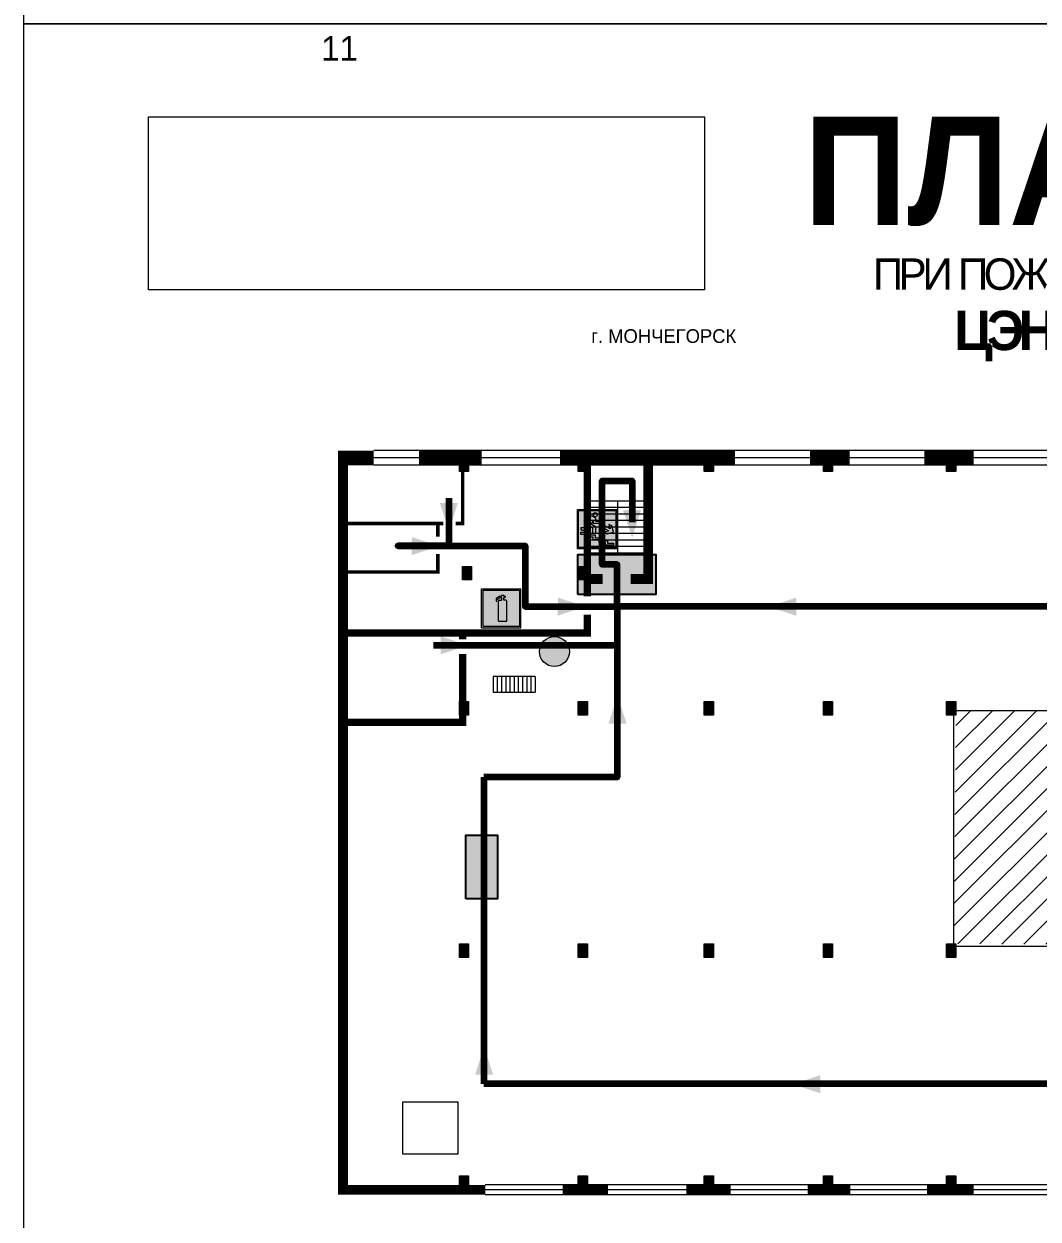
# Model space of a CAD drawing. Header units: millimetres. Extents: x 13810 to 67229, y 12374 to 21950.
# Drawn here: x 39738.7 to 39945.1, y 15096.2 to 15339.5 of the extents above; entities that cross this region are included whole.
import ezdxf

# ---------------------------------------------------------------- set-up
doc = ezdxf.new("R2010")
doc.units = ezdxf.units.MM
doc.layers.add('План_Штампы', color=7, linetype='Continuous')
doc.styles.add('обычный', font='arial.ttf')
picture_1 = doc.add_image_def('image1.jpg', size_in_pixel=(337, 105))

# ---------------------------------------------------------------- blocks, each defined once
blk = doc.blocks.new('A$C7B8C2D5B')
at = {"lineweight": 0}
h = blk.add_hatch(color=5, dxfattribs=at)
h.dxf.hatch_style = 1
h.paths.add_polyline_path([(1.4, -3.02, 1), (-2.11, -3.02, 1)])
at = {"color": 5, "lineweight": 0}
blk.add_circle((-0.36, -3.02), 1.75, dxfattribs=at)
blk = doc.blocks.new('A$C32E8229D')
at = {"true_color": 0xffffff}
blk.add_hatch(color=7, dxfattribs=at).paths.add_polyline_path([(0, 0), (0, -8), (16, -8), (16, 0)])
h = blk.add_hatch(color=126)
h.paths.add_polyline_path([(0.2, -0.2), (15.8, -0.2), (15.8, -7.8), (0.2, -7.8)])
h.paths.add_polyline_path([(13.49, -2.05), (12.08, -2.05), (11.37, -2.63, 0.162397), (11.29, -2.84), (11.29, -3.63), (10.35, -3.63), (10.35, -4.05), (11.68, -4.05), (11.68, -3.48), (12.26, -4.28), (11.29, -5.1), (11.29, -6.78), (11.85, -6.78), (11.85, -5.44), (12.8, -4.64), (12.8, -5.94), (14.46, -5.94), (14.46, -5.39), (13.45, -5.39), (13.45, -3.97), (12.46, -2.59), (13.15, -2.59), (13.69, -3.34), (14.18, -3)], flags=16)
h.paths.add_polyline_path([(10.74, -1.82, 1), (11.8, -1.82, 1)], flags=16)
h.paths.add_polyline_path([(9.39, -3.59), (5.99, -3.59), (6.56, -3.03), (5.91, -3.03), (5.1, -3.83), (5.91, -4.64), (6.56, -4.64), (5.99, -4.09), (9.39, -4.09)], flags=16)
h.paths.add_polyline_path([(4.29, -1.08), (1.72, -1.08), (1.72, -6.6), (4.29, -6.6)], flags=16)
at = {"color": 126}
blk.add_lwpolyline([(16, -8), (0, -8), (0, 0), (16, 0)], close=True, dxfattribs=at)
blk = doc.blocks.new('A$C7B4425F7')
at = {"true_color": 0xffffff}
blk.add_hatch(color=7, dxfattribs=at).paths.add_polyline_path([(0, 0), (-16, 0), (-16, -8), (0, -8)])
h = blk.add_hatch(color=126)
h.paths.add_polyline_path([(-0.2, -0.2), (-15.8, -0.2), (-15.8, -7.8), (-0.2, -7.8)])
h.paths.add_polyline_path([(-11.76, -2.03), (-11.76, -3.66), (-11.17, -3.66, -0.568275), (-11.17, -6.18), (-12.58, -6.18), (-12.58, -2.03)], flags=16)
h.paths.add_polyline_path([(-13.33, -4.12, -0.495768), (-13.59, -6.18), (-15.03, -6.18), (-15.03, -2.03), (-13.59, -2.03, -0.487973)], flags=16)
h.paths.add_polyline_path([(-10.25, -2.03), (-9.48, -2.03), (-9.48, -6.18), (-10.25, -6.18)], flags=16)
h.paths.add_polyline_path([(-13.84, -3.69), (-14.24, -3.69), (-14.24, -3.03), (-13.9, -3.03, -0.692621)], flags=0)
h.paths.add_polyline_path([(-9.15, -2.03), (-8.4, -2.03), (-8.04, -3.07), (-7.68, -2.03), (-6.93, -2.03), (-7.64, -4.1), (-6.93, -6.18), (-7.68, -6.18), (-8.04, -5.14), (-8.4, -6.18), (-9.15, -6.18), (-8.44, -4.1)], flags=16)
h.paths.add_polyline_path([(-11.76, -4.46), (-11.42, -4.46, -0.692621), (-11.36, -5.12), (-11.76, -5.12)], flags=0)
h.paths.add_polyline_path([(-13.9, -5.2), (-14.24, -5.2), (-14.24, -4.55), (-13.84, -4.55, -0.708038)], flags=0)
edge = h.paths.add_edge_path(flags=16)
edge.add_ellipse((-5.51, -4.08), major_axis=(0, 2.05), ratio=0.586184, start_angle=0, end_angle=360)
edge = h.paths.add_edge_path(flags=0)
edge.add_ellipse((-5.51, -4.08), major_axis=(0, 1.14), ratio=0.454828, start_angle=0, end_angle=360)
h.paths.add_polyline_path([(-4.13, -4.96, 0.377264), (-3.48, -4.52, 0.0555), (-3.16, -2.03), (-1.66, -2.03), (-1.66, -4.96), (-0.96, -4.96), (-0.96, -7.01), (-1.75, -7.01), (-1.75, -6.18), (-3.3, -6.18), (-3.3, -7.02), (-4.13, -7.02)], flags=16)
h.paths.add_polyline_path([(-2.73, -2.91), (-2.28, -2.91), (-2.28, -4.96), (-3.05, -4.96, 0.079136)], flags=0)
at = {"color": 126}
blk.add_lwpolyline([(-16, -8), (0, -8), (0, 0), (-16, 0)], close=True, dxfattribs=at)
blk = doc.blocks.new('вниз')
at = {"lineweight": 0, "true_color": 0xffffff}
h = blk.add_hatch(color=7, dxfattribs=at)
h.dxf.hatch_style = 1
h.paths.add_polyline_path([(40994.51, -4472.22), (40986.51, -4472.22), (40986.51, -4480.22), (40994.51, -4480.22)])
h.paths.add_polyline_path([(40994.31, -4472.42), (40994.31, -4480.01), (40986.71, -4480.01), (40986.71, -4472.42)], flags=16)
h.paths.add_polyline_path([(40988.43, -4473.53), (40989.43, -4473.53), (40990.19, -4473.96), (40990.19, -4474.6), (40991, -4474.6), (40991, -4475.06), (40989.73, -4475.06), (40989.73, -4474.46), (40989.3, -4475.18), (40990.17, -4475.7), (40990.17, -4477.11), (40989.63, -4477.11), (40989.63, -4476.01), (40988.94, -4475.59), (40988.94, -4476.46), (40988.94, -4476.46), (40987.47, -4476.46), (40987.26, -4476.46), (40987.26, -4475.92), (40988.4, -4475.92), (40988.4, -4475.2), (40989.1, -4473.99), (40988.66, -4473.99), (40988.24, -4474.7), (40987.86, -4474.47), (40988.41, -4473.56)], flags=0)
h.paths.add_polyline_path([(40990.55, -4473.29, -1), (40989.69, -4473.29, -1)], flags=0)
h.paths.add_polyline_path([(40988.85, -4476.89), (40988.85, -4477.43), (40990.1, -4477.43), (40990.1, -4477.99), (40991.34, -4477.99), (40991.34, -4478.54), (40992.59, -4478.54), (40992.59, -4479.09), (40993.83, -4479.09), (40993.83, -4479.52), (40992.17, -4479.52), (40992.17, -4478.97), (40990.91, -4478.97), (40990.91, -4478.41), (40989.68, -4478.41), (40989.68, -4477.86), (40988.43, -4477.86), (40988.43, -4477.31), (40987.6, -4477.31), (40987.18, -4477.31), (40987.18, -4476.89)], flags=0)
h.paths.add_polyline_path([(40991.61, -4475.33), (40993.12, -4476.2), (40992.9, -4475.27), (40993.48, -4475.6), (40993.83, -4476.88), (40992.56, -4477.22), (40991.97, -4476.88), (40992.9, -4476.61), (40991.38, -4475.74), (40991.58, -4475.39)], flags=0)
h.paths.add_polyline_path([(40990.19, -4473.96), (40989.43, -4473.53), (40988.43, -4473.53), (40988.41, -4473.56), (40987.86, -4474.47), (40988.24, -4474.7), (40988.66, -4473.99), (40989.1, -4473.99), (40988.4, -4475.2), (40988.4, -4475.92), (40987.26, -4475.92), (40987.26, -4476.46), (40987.47, -4476.46), (40988.94, -4476.46), (40988.94, -4476.27), (40988.94, -4475.59), (40989.63, -4476.01), (40989.63, -4477.11), (40990.17, -4477.11), (40990.17, -4475.7), (40989.3, -4475.18), (40989.73, -4474.46), (40989.73, -4475.06), (40991, -4475.06), (40991, -4474.6), (40990.19, -4474.6)], flags=0)
h.paths.add_polyline_path([(40990.55, -4473.29, 1), (40989.69, -4473.29, 1)], flags=0)
h.paths.add_polyline_path([(40991.61, -4475.33), (40991.58, -4475.39), (40991.38, -4475.74), (40992.9, -4476.61), (40991.97, -4476.88), (40992.56, -4477.22), (40993.83, -4476.88), (40993.48, -4475.6), (40992.9, -4475.27), (40993.12, -4476.2)], flags=0)
h.paths.add_polyline_path([(40990.1, -4477.43), (40988.85, -4477.43), (40988.85, -4476.89), (40987.18, -4476.89), (40987.18, -4477.31), (40987.6, -4477.31), (40988.43, -4477.31), (40988.43, -4477.86), (40989.68, -4477.86), (40989.68, -4478.41), (40990.91, -4478.41), (40990.91, -4478.97), (40992.17, -4478.97), (40992.17, -4479.52), (40993.83, -4479.52), (40993.83, -4479.09), (40992.59, -4479.09), (40992.59, -4478.54), (40991.34, -4478.54), (40991.34, -4477.99), (40990.1, -4477.99)], flags=0)
at = {"lineweight": 0}
h = blk.add_hatch(color=126, dxfattribs=at)
h.dxf.hatch_style = 1
h.paths.add_polyline_path([(40994.31, -4472.42), (40986.71, -4472.42), (40986.71, -4480.01), (40994.31, -4480.01)])
h.paths.add_polyline_path([(40988.43, -4473.53), (40989.43, -4473.53), (40990.19, -4473.96), (40990.19, -4474.6), (40991, -4474.6), (40991, -4475.06), (40989.73, -4475.06), (40989.73, -4474.46), (40989.3, -4475.18), (40990.17, -4475.7), (40990.17, -4477.11), (40989.63, -4477.11), (40989.63, -4476.01), (40988.94, -4475.59), (40988.94, -4476.46), (40988.94, -4476.46), (40987.47, -4476.46), (40987.26, -4476.46), (40987.26, -4475.92), (40988.4, -4475.92), (40988.4, -4475.2), (40989.1, -4473.99), (40988.66, -4473.99), (40988.24, -4474.7), (40987.86, -4474.47), (40988.41, -4473.56)], flags=16)
h.paths.add_polyline_path([(40990.55, -4473.29, -1), (40989.69, -4473.29, -1)], flags=16)
h.paths.add_polyline_path([(40988.85, -4476.89), (40988.85, -4477.43), (40990.1, -4477.43), (40990.1, -4477.99), (40991.34, -4477.99), (40991.34, -4478.54), (40992.59, -4478.54), (40992.59, -4479.09), (40993.83, -4479.09), (40993.83, -4479.52), (40992.17, -4479.52), (40992.17, -4478.97), (40990.91, -4478.97), (40990.91, -4478.41), (40989.68, -4478.41), (40989.68, -4477.86), (40988.43, -4477.86), (40988.43, -4477.31), (40987.6, -4477.31), (40987.18, -4477.31), (40987.18, -4476.89)], flags=16)
h.paths.add_polyline_path([(40991.61, -4475.33), (40993.12, -4476.2), (40992.9, -4475.27), (40993.48, -4475.6), (40993.83, -4476.88), (40992.56, -4477.22), (40991.97, -4476.88), (40992.9, -4476.61), (40991.38, -4475.74), (40991.58, -4475.39)], flags=16)
at = {"lineweight": 0, "true_color": 0xffffff}
h = blk.add_hatch(color=7, dxfattribs=at)
h.dxf.hatch_style = 1
h.paths.add_polyline_path([(40989.73, -4474.46), (40989.73, -4475.06), (40991, -4475.06), (40991, -4474.6), (40990.19, -4474.6), (40990.19, -4473.96), (40989.43, -4473.53), (40988.43, -4473.53), (40988.41, -4473.56), (40987.86, -4474.47), (40988.24, -4474.7), (40988.66, -4473.99), (40989.1, -4473.99), (40988.4, -4475.2), (40988.4, -4475.92), (40987.26, -4475.92), (40987.26, -4476.46), (40987.47, -4476.46), (40988.94, -4476.46), (40988.94, -4475.59), (40989.63, -4476.01), (40989.63, -4477.11), (40990.17, -4477.11), (40990.17, -4475.7), (40989.3, -4475.18)])
h.paths.add_polyline_path([(40989.69, -4473.29, 1), (40990.55, -4473.29, 1)])
h.paths.add_polyline_path([(40991.61, -4475.33), (40991.58, -4475.39), (40991.38, -4475.74), (40992.9, -4476.61), (40991.97, -4476.88), (40992.56, -4477.22), (40993.83, -4476.88), (40993.48, -4475.6), (40992.9, -4475.27), (40993.12, -4476.2)])
h.paths.add_polyline_path([(40990.1, -4477.43), (40988.85, -4477.43), (40988.85, -4476.89), (40987.18, -4476.89), (40987.18, -4477.31), (40987.6, -4477.31), (40988.43, -4477.31), (40988.43, -4477.86), (40989.68, -4477.86), (40989.68, -4478.41), (40990.91, -4478.41), (40990.91, -4478.97), (40992.17, -4478.97), (40992.17, -4479.52), (40993.83, -4479.52), (40993.83, -4479.09), (40992.59, -4479.09), (40992.59, -4478.54), (40991.34, -4478.54), (40991.34, -4477.99), (40990.1, -4477.99)])
at = {"color": 126, "lineweight": 0}
for points in [[(40986.51, -4472.22), (40994.51, -4472.22), (40994.51, -4480.22), (40986.51, -4480.22)], [(40986.71, -4472.42), (40994.31, -4472.42), (40994.31, -4480.01), (40986.71, -4480.01)]]:
    blk.add_lwpolyline(points, close=True, dxfattribs=at)
for points in [[(40987.47, -4476.46), (40987.26, -4476.46), (40987.26, -4475.92), (40988.4, -4475.92), (40988.4, -4475.2), (40989.1, -4473.99), (40988.66, -4473.99), (40988.24, -4474.7), (40987.86, -4474.47), (40988.41, -4473.56), (40988.43, -4473.53), (40989.43, -4473.53), (40990.19, -4473.96), (40990.19, -4474.6), (40991, -4474.6), (40991, -4475.06), (40989.73, -4475.06), (40989.73, -4474.46), (40989.3, -4475.18), (40990.17, -4475.7), (40990.17, -4477.11), (40989.63, -4477.11), (40989.63, -4476.01), (40988.94, -4475.59), (40988.94, -4476.46)], [(40991.58, -4475.39), (40991.38, -4475.74), (40992.9, -4476.61), (40991.97, -4476.88), (40992.56, -4477.22), (40993.83, -4476.88), (40993.48, -4475.6), (40992.9, -4475.27), (40993.12, -4476.2), (40991.61, -4475.33), (40991.58, -4475.39)], [(40987.6, -4477.31), (40987.18, -4477.31), (40987.18, -4476.89), (40988.85, -4476.89), (40988.85, -4477.43), (40990.1, -4477.43), (40990.1, -4477.99), (40991.34, -4477.99), (40991.34, -4478.54), (40992.59, -4478.54), (40992.59, -4479.09), (40993.83, -4479.09), (40993.83, -4479.52), (40992.17, -4479.52), (40992.17, -4478.97), (40990.91, -4478.97), (40990.91, -4478.41), (40989.68, -4478.41), (40989.68, -4477.86), (40988.43, -4477.86), (40988.43, -4477.31), (40987.6, -4477.31)], [(40987.47, -4476.46), (40988.94, -4476.46), (40988.94, -4476.27)]]:
    blk.add_lwpolyline(points, dxfattribs=at)
blk.add_circle((40990.12, -4473.29), 0.432, dxfattribs=at)
blk = doc.blocks.new('A$C3AD82952')
at = {"true_color": 0xf5f5ff}
h = blk.add_hatch(color=7, dxfattribs=at)
h.dxf.hatch_style = 1
h.paths.add_polyline_path([(8.21, 8.73, 0.414214), (7.89, 9.05), (7.22, 9.05), (7.22, 9.92), (7.59, 9.92, 1), (7.57, 10.36), (7.22, 10.36), (7.22, 10.6), (6.43, 10.6), (6.43, 10.36), (6.01, 10.36), (4.74, 9.59), (4.74, 8.69), (4.98, 8.73), (4.98, 9.26), (6.12, 9.91), (6.43, 9.91), (6.43, 9.05), (5.76, 9.05, 0.414214), (5.44, 8.73), (5.44, 2.2), (8.21, 2.2)], flags=0)
h.paths.add_polyline_path([(12.8, 12.8), (0, 12.8), (0, 0), (12.8, 0)])
h.paths.add_polyline_path([(0.51, 12.29), (12.29, 12.29), (12.29, 0.51), (0.51, 0.51)], flags=16)
h.paths.add_polyline_path([(4.74, 9.59), (6.01, 10.36), (6.43, 10.36), (6.43, 10.6), (7.22, 10.6), (7.22, 10.36), (7.59, 10.36, -0.94586), (7.59, 9.92), (7.22, 9.92), (7.22, 9.05), (7.89, 9.05, -0.414214), (8.21, 8.73), (8.21, 2.2), (5.44, 2.2), (5.44, 8.73, -0.414214), (5.76, 9.05), (6.43, 9.05), (6.43, 9.91), (6.12, 9.91), (4.98, 9.26), (4.98, 8.73), (4.74, 8.69)], flags=0)
h = blk.add_hatch(color=242)
h.dxf.hatch_style = 1
h.paths.add_polyline_path([(12.29, 12.29), (0.51, 12.29), (0.51, 0.51), (12.29, 0.51)])
h.paths.add_polyline_path([(4.74, 8.69), (4.74, 9.59), (6.01, 10.36), (6.43, 10.36), (6.43, 10.6), (7.22, 10.6), (7.22, 10.36), (7.59, 10.36, -0.94586), (7.59, 9.92), (7.22, 9.92), (7.22, 9.05), (7.89, 9.05, -0.414214), (8.21, 8.73), (8.21, 2.2), (5.44, 2.2), (5.44, 8.73, -0.414214), (5.76, 9.05), (6.43, 9.05), (6.43, 9.91), (6.12, 9.91), (4.98, 9.26), (4.98, 8.73)], flags=16)
h = blk.add_hatch(color=7, dxfattribs=at)
h.dxf.hatch_style = 1
h.paths.add_polyline_path([(8.21, 8.73, 0.414214), (7.89, 9.05), (7.22, 9.05), (7.22, 9.92), (7.59, 9.92, 1), (7.57, 10.36), (7.22, 10.36), (7.22, 10.6), (6.43, 10.6), (6.43, 10.36), (6.01, 10.36), (4.74, 9.59), (4.74, 8.69), (4.98, 8.73), (4.98, 9.26), (6.12, 9.91), (6.43, 9.91), (6.43, 9.05), (5.76, 9.05, 0.414214), (5.44, 8.73), (5.44, 2.2), (8.21, 2.2)])
at = {"color": 242, "lineweight": 5}
for p, q in [((0, 0), (0, 12.8)), ((0, 12.8), (12.8, 12.8)), ((12.8, 0), (12.8, 12.8)), ((6.01, 10.36), (4.74, 9.59)), ((4.74, 9.59), (4.74, 8.69)), ((4.74, 8.69), (4.98, 8.73)), ((4.98, 9.26), (6.12, 9.91)), ((4.98, 8.73), (4.98, 9.26)), ((5.44, 2.2), (5.44, 8.73)), ((5.76, 9.05), (6.43, 9.05)), ((6.01, 10.36), (6.43, 10.36)), ((6.12, 9.91), (6.43, 9.91)), ((7.22, 10.6), (6.43, 10.6)), ((6.43, 10.6), (6.43, 10.36)), ((6.43, 9.91), (6.43, 9.05)), ((7.22, 10.36), (7.22, 10.6)), ((7.59, 10.36), (7.22, 10.36)), ((7.22, 9.05), (7.22, 9.92)), ((7.59, 9.92), (7.22, 9.92)), ((7.89, 9.05), (7.22, 9.05)), ((8.21, 2.2), (8.21, 8.73)), ((0, 0), (12.8, 0)), ((5.44, 2.2), (8.21, 2.2))]:
    blk.add_line(p, q, dxfattribs=at)
blk.add_lwpolyline([(0.51, 12.29), (12.29, 12.29), (12.29, 0.51), (0.51, 0.51)], close=True, dxfattribs=at)
for centre, radius, start, end in [((5.76, 8.73), 0.32, 90, 180), ((7.58, 10.14), 0.223, 273.1875, 86.8125), ((7.89, 8.73), 0.32, 0, 90)]:
    blk.add_arc(centre, radius, start, end, dxfattribs=at)

msp = doc.modelspace()

# ---------------------------------------------------------------- hatches: boundary and pattern name
at = {"lineweight": 0}
h = msp.add_hatch(color=256, dxfattribs=at)
h.dxf.hatch_style = 1
h.paths.add_polyline_path([(39829.2, 15251.11), (39827.33, 15251.11), (39827.33, 15248.36), (39829.2, 15248.36)])
h = msp.add_hatch(color=256, dxfattribs=at)
h.dxf.hatch_style = 1
h.paths.add_polyline_path([(39853.37, 15251.11), (39851.51, 15251.11), (39851.51, 15248.36), (39853.37, 15248.36)])
h = msp.add_hatch(color=256, dxfattribs=at)
h.dxf.hatch_style = 1
h.paths.add_polyline_path([(39879, 15251.11), (39877.13, 15251.11), (39877.13, 15248.36), (39879, 15248.36)])
h = msp.add_hatch(color=256, dxfattribs=at)
h.dxf.hatch_style = 1
h.paths.add_polyline_path([(39903.24, 15251.11), (39901.37, 15251.11), (39901.37, 15248.36), (39903.24, 15248.36)])
h = msp.add_hatch(color=256, dxfattribs=at)
h.dxf.hatch_style = 1
h.paths.add_polyline_path([(39928.31, 15251.11), (39926.44, 15251.11), (39926.44, 15248.36), (39928.31, 15248.36)])
h = msp.add_hatch(color=256, dxfattribs=at)
h.dxf.hatch_style = 1
h.paths.add_polyline_path([(39829.79, 15229.05), (39827.92, 15229.05), (39827.92, 15226.3), (39829.79, 15226.3)])
h = msp.add_hatch(color=256, dxfattribs=at)
h.dxf.hatch_style = 1
h.paths.add_polyline_path([(39853.37, 15229.05), (39851.51, 15229.05), (39851.51, 15226.3), (39853.37, 15226.3)])
h = msp.add_hatch(color=256, dxfattribs=at)
h.dxf.hatch_style = 1
h.paths.add_polyline_path([(39829.2, 15201.52), (39827.33, 15201.52), (39827.33, 15198.76), (39829.2, 15198.76)])
h = msp.add_hatch(color=256, dxfattribs=at)
h.dxf.hatch_style = 1
h.paths.add_polyline_path([(39853.37, 15201.52), (39851.51, 15201.52), (39851.51, 15198.76), (39853.37, 15198.76)])
h = msp.add_hatch(color=256, dxfattribs=at)
h.dxf.hatch_style = 1
h.paths.add_polyline_path([(39879, 15201.52), (39877.13, 15201.52), (39877.13, 15198.76), (39879, 15198.76)])
h = msp.add_hatch(color=256, dxfattribs=at)
h.dxf.hatch_style = 1
h.paths.add_polyline_path([(39903.24, 15201.52), (39901.37, 15201.52), (39901.37, 15198.76), (39903.24, 15198.76)])
h = msp.add_hatch(color=256, dxfattribs=at)
h.dxf.hatch_style = 1
h.paths.add_polyline_path([(39928.31, 15201.52), (39926.44, 15201.52), (39926.44, 15198.76), (39928.31, 15198.76)])
at = {"lineweight": 0, "true_color": 0x000000}
h = msp.add_hatch(dxfattribs=at)
h.set_pattern_fill('ANSI31', color=18)
h.set_pattern_definition([(45, (-1683.4726, 723.2514), (-2.24506403, 2.24506403), [])])
h.paths.add_polyline_path([(40073.43, 15198.76), (40072.54, 15198.76), (40072.54, 15199.75), (40051.25, 15199.75), (40051.25, 15198.76), (40049.38, 15198.76), (40049.38, 15199.75), (40026.44, 15199.75), (40026.44, 15198.76), (40024.57, 15198.76), (40024.57, 15199.75), (40001.79, 15199.75), (40001.79, 15198.76), (39999.93, 15198.76), (39999.93, 15199.75), (39977.32, 15199.75), (39977.32, 15198.76), (39975.45, 15198.76), (39975.45, 15199.75), (39953.03, 15199.75), (39953.03, 15198.76), (39951.16, 15198.76), (39951.16, 15199.75), (39928.31, 15199.75), (39928.31, 15198.76), (39927.94, 15152.23), (39928.31, 15152.23), (39951.16, 15152.14), (39951.16, 15152.23), (39953.03, 15152.23), (39975.45, 15152.12), (39975.45, 15152.23), (39977.32, 15152.23), (39999.93, 15152.1), (39999.93, 15152.23), (40001.79, 15152.23), (40024.57, 15152.05), (40024.57, 15152.23), (40026.44, 15152.23), (40049.38, 15151.96), (40049.38, 15152.23), (40051.25, 15152.23), (40072.54, 15151.69), (40072.54, 15152.23), (40073.43, 15152.23)])
h.paths.add_polyline_path([(40243.42, 15199.75), (40223.94, 15199.75), (40223.94, 15198.76), (40222.07, 15198.76), (40222.07, 15199.75), (40199.54, 15199.75), (40199.54, 15198.76), (40197.67, 15198.76), (40197.67, 15199.75), (40174.9, 15199.75), (40174.9, 15198.76), (40173.03, 15198.76), (40173.03, 15199.75), (40149.98, 15199.75), (40149.98, 15198.76), (40148.12, 15198.76), (40148.12, 15199.75), (40125.07, 15199.75), (40125.07, 15198.76), (40123.2, 15198.76), (40123.2, 15199.75), (40101.07, 15199.75), (40101.07, 15198.76), (40100.84, 15152.23), (40101.07, 15152.23), (40123.2, 15152.14), (40123.2, 15152.23), (40125.07, 15152.23), (40148.12, 15152.12), (40148.12, 15152.23), (40149.98, 15152.23), (40173.03, 15152.09), (40173.03, 15152.23), (40174.9, 15152.23), (40197.67, 15152.04), (40197.67, 15152.23), (40199.54, 15152.23), (40222.07, 15151.94), (40222.07, 15152.23), (40223.94, 15152.23), (40243.42, 15151.67)])
at = {"lineweight": 0}
h = msp.add_hatch(color=256, dxfattribs=at)
h.dxf.hatch_style = 1
h.paths.add_polyline_path([(39829.2, 15152.23), (39827.33, 15152.23), (39827.33, 15149.47), (39829.2, 15149.47)])
h = msp.add_hatch(color=256, dxfattribs=at)
h.dxf.hatch_style = 1
h.paths.add_polyline_path([(39853.37, 15152.23), (39851.51, 15152.23), (39851.51, 15149.47), (39853.37, 15149.47)])
h = msp.add_hatch(color=256, dxfattribs=at)
h.dxf.hatch_style = 1
h.paths.add_polyline_path([(39879, 15152.23), (39877.13, 15152.23), (39877.13, 15149.47), (39879, 15149.47)])
h = msp.add_hatch(color=256, dxfattribs=at)
h.dxf.hatch_style = 1
h.paths.add_polyline_path([(39903.24, 15152.23), (39901.37, 15152.23), (39901.37, 15149.47), (39903.24, 15149.47)])
h = msp.add_hatch(color=256, dxfattribs=at)
h.dxf.hatch_style = 1
h.paths.add_polyline_path([(39928.31, 15152.23), (39926.44, 15152.23), (39926.44, 15149.47), (39928.31, 15149.47)])
h = msp.add_hatch(color=256, dxfattribs=at)
h.dxf.hatch_style = 1
h.paths.add_polyline_path([(39829.2, 15105.01), (39827.33, 15105.01), (39827.33, 15102.26), (39829.2, 15102.26)])
h = msp.add_hatch(color=256, dxfattribs=at)
h.dxf.hatch_style = 1
h.paths.add_polyline_path([(39853.37, 15105.01), (39851.51, 15105.01), (39851.51, 15102.26), (39853.37, 15102.26)])
h = msp.add_hatch(color=256, dxfattribs=at)
h.dxf.hatch_style = 1
h.paths.add_polyline_path([(39879, 15105.01), (39877.13, 15105.01), (39877.13, 15102.26), (39879, 15102.26)])
h = msp.add_hatch(color=256, dxfattribs=at)
h.dxf.hatch_style = 1
h.paths.add_polyline_path([(39903.24, 15105.01), (39901.37, 15105.01), (39901.37, 15102.26), (39903.24, 15102.26)])
h = msp.add_hatch(color=256, dxfattribs=at)
h.dxf.hatch_style = 1
h.paths.add_polyline_path([(39928.31, 15105.01), (39926.44, 15105.01), (39926.44, 15102.26), (39928.31, 15102.26)])

# ---------------------------------------------------------------- linework, layer by layer
at = {"color": 126, "lineweight": 0, "true_color": 0x008754}
for points in [[(39738.71, 15734.45), (40338.71, 15734.45), (40338.71, 15339.45), (39738.71, 15339.45)], [(39738.71, 15339.45), (40338.71, 15339.45), (40338.71, 14944.45), (39738.71, 14944.45)], [(39738.71, 15339.45), (40338.71, 15339.45), (40338.71, 14944.45), (39738.71, 14944.45)], [(39738.71, 15339.45), (40338.71, 15339.45), (40338.71, 14944.45), (39738.71, 14944.45)], [(39738.71, 15339.45), (40338.71, 15339.45), (40338.71, 14944.45), (39738.71, 14944.45)]]:
    msp.add_lwpolyline(points, close=True, dxfattribs=at)
at = {"lineweight": 0}
for points, const_width in [([(39802.65, 15251.11), (39809.88, 15251.11)], 3), ([(39803.64, 15251.11), (39803.64, 15101.16)], 2), ([(39819.09, 15251.11), (39831.84, 15251.11)], 3), ([(39827.99, 15251.11), (39827.99, 15237.77), (39826.56, 15237.77)], 0.7), ([(39847.79, 15251.11), (39883.36, 15251.11)], 3), ([(39853.37, 15222.94), (39853.37, 15251.11)], 1.5), ([(39865.73, 15251.11), (39865.73, 15226.48), (39862.19, 15226.48)], 2), ([(39898.67, 15251.11), (39906.75, 15251.11)], 3), ([(39921.91, 15251.11), (39931.97, 15251.11)], 3), ([(39824.07, 15237.77), (39803.64, 15237.77)], 0.7), ([(39822.92, 15237.77), (39822.92, 15235.09)], 0.7), ([(39822.92, 15231.56), (39822.92, 15227.91), (39803.64, 15227.91)], 0.7), ([(39856.44, 15226.48), (39853.37, 15226.48)], 2), ([(39853.37, 15219.21), (39853.37, 15215.48), (39803.64, 15215.48)], 1.5), ([(39827.97, 15215.48), (39827.97, 15214.19)], 1.5), ([(39827.97, 15211.25), (39827.97, 15197.29), (39803.64, 15197.29)], 1.5), ([(39832.56, 15102.18), (39803.64, 15102.18)], 2), ([(39857.54, 15102.18), (39848.35, 15102.18)], 2), ([(39882.49, 15102.18), (39873.48, 15102.18)], 2), ([(39906.85, 15102.18), (39898.2, 15102.18)], 2), ([(39931.93, 15102.18), (39922.47, 15102.18)], 2)]:
    msp.add_lwpolyline(points, dxfattribs=dict(at, const_width=const_width))
for points in [[(40242.99, 15252.62), (39809.88, 15252.62)], [(40242.99, 15251.12), (39809.88, 15251.11)], [(40242.99, 15249.62), (39809.88, 15249.62)], [(39829.2, 15251.11), (39829.2, 15248.36), (39827.33, 15248.36), (39827.33, 15251.11), (39829.2, 15251.11)], [(39853.37, 15251.11), (39853.37, 15248.36), (39851.51, 15248.36), (39851.51, 15251.11), (39853.37, 15251.11)], [(39879, 15251.11), (39879, 15248.36), (39877.13, 15248.36), (39877.13, 15251.11), (39879, 15251.11)], [(39903.24, 15251.11), (39903.24, 15248.36), (39901.37, 15248.36), (39901.37, 15251.11), (39903.24, 15251.11)], [(39928.31, 15251.11), (39928.31, 15248.36), (39926.44, 15248.36), (39926.44, 15251.11), (39928.31, 15251.11)], [(39865.73, 15242.33), (39853.37, 15242.33)], [(39859.45, 15242.33), (39859.45, 15231.77)], [(39865.73, 15241.01), (39853.37, 15241.01)], [(39865.73, 15241.01), (39853.37, 15241.01)], [(39865.73, 15239.69), (39853.37, 15239.69)], [(39865.73, 15239.69), (39853.37, 15239.69)], [(39865.73, 15238.37), (39853.37, 15238.37)], [(39865.73, 15238.37), (39853.37, 15238.37)], [(39865.73, 15237.05), (39853.37, 15237.05)], [(39865.73, 15237.05), (39853.37, 15237.05)], [(39865.73, 15235.73), (39853.37, 15235.73)], [(39865.73, 15235.73), (39853.37, 15235.73)], [(39865.73, 15234.41), (39853.37, 15234.41)], [(39865.73, 15234.41), (39853.37, 15234.41)], [(39865.73, 15233.09), (39853.37, 15233.09)], [(39865.73, 15233.09), (39853.37, 15233.09)], [(39865.73, 15231.77), (39853.37, 15231.77)], [(39829.79, 15229.05), (39829.79, 15226.3), (39827.92, 15226.3), (39827.92, 15229.05), (39829.79, 15229.05)], [(39853.37, 15229.05), (39853.37, 15226.3), (39851.51, 15226.3), (39851.51, 15229.05), (39853.37, 15229.05)], [(39834.18, 15206.61), (39834.18, 15203.48)], [(39842.72, 15206.61), (39834.18, 15206.61)], [(39835.03, 15206.61), (39835.03, 15203.48)], [(39835.03, 15206.61), (39835.03, 15203.48)], [(39835.89, 15206.61), (39835.89, 15203.48)], [(39835.89, 15206.61), (39835.89, 15203.48)], [(39836.74, 15206.61), (39836.74, 15203.48)], [(39836.74, 15206.61), (39836.74, 15203.48)], [(39837.6, 15206.61), (39837.6, 15203.48)], [(39837.6, 15206.61), (39837.6, 15203.48)], [(39838.45, 15206.61), (39838.45, 15203.48)], [(39838.45, 15206.61), (39838.45, 15203.48)], [(39839.3, 15206.61), (39839.3, 15203.48)], [(39839.3, 15206.61), (39839.3, 15203.48)], [(39840.16, 15206.61), (39840.16, 15203.48)], [(39840.16, 15206.61), (39840.16, 15203.48)], [(39841.01, 15206.61), (39841.01, 15203.48)], [(39841.01, 15206.61), (39841.01, 15203.48)], [(39841.86, 15206.61), (39841.86, 15203.48)], [(39841.86, 15206.61), (39841.86, 15203.48)], [(39842.72, 15206.61), (39842.72, 15203.48)], [(39834.18, 15203.48), (39842.72, 15203.48)], [(39829.2, 15201.52), (39829.2, 15198.76), (39827.33, 15198.76), (39827.33, 15201.52), (39829.2, 15201.52)], [(39853.37, 15201.52), (39853.37, 15198.76), (39851.51, 15198.76), (39851.51, 15201.52), (39853.37, 15201.52)], [(39879, 15201.52), (39879, 15198.76), (39877.13, 15198.76), (39877.13, 15201.52), (39879, 15201.52)], [(39903.24, 15201.52), (39903.24, 15198.76), (39901.37, 15198.76), (39901.37, 15201.52), (39903.24, 15201.52)], [(39928.31, 15201.52), (39928.31, 15198.76), (39926.44, 15198.76), (39926.44, 15201.52), (39928.31, 15201.52)], [(40073.43, 15199.75), (40073.43, 15151.67), (39927.94, 15151.67), (39927.94, 15199.75), (40073.43, 15199.75)], [(39829.2, 15152.23), (39829.2, 15149.47), (39827.33, 15149.47), (39827.33, 15152.23), (39829.2, 15152.23)], [(39853.37, 15152.23), (39853.37, 15149.47), (39851.51, 15149.47), (39851.51, 15152.23), (39853.37, 15152.23)], [(39879, 15152.23), (39879, 15149.47), (39877.13, 15149.47), (39877.13, 15152.23), (39879, 15152.23)], [(39903.24, 15152.23), (39903.24, 15149.47), (39901.37, 15149.47), (39901.37, 15152.23), (39903.24, 15152.23)], [(39928.31, 15152.23), (39928.31, 15149.47), (39926.44, 15149.47), (39926.44, 15152.23), (39928.31, 15152.23)], [(39827.02, 15120.1), (39827.02, 15109.4), (39815.84, 15109.4), (39815.84, 15120.1), (39827.02, 15120.1)], [(39829.2, 15105.01), (39829.2, 15102.26), (39827.33, 15102.26), (39827.33, 15105.01), (39829.2, 15105.01)], [(40021.1, 15103.19), (39832.56, 15103.19)], [(39853.37, 15105.01), (39853.37, 15102.26), (39851.51, 15102.26), (39851.51, 15105.01), (39853.37, 15105.01)], [(39879, 15105.01), (39879, 15102.26), (39877.13, 15102.26), (39877.13, 15105.01), (39879, 15105.01)], [(39903.24, 15105.01), (39903.24, 15102.26), (39901.37, 15102.26), (39901.37, 15105.01), (39903.24, 15105.01)], [(39928.31, 15105.01), (39928.31, 15102.26), (39926.44, 15102.26), (39926.44, 15105.01), (39928.31, 15105.01)], [(40021.1, 15102.18), (39832.56, 15102.18)], [(40021.1, 15102.18), (39832.56, 15102.18)], [(40021.1, 15101.18), (39832.56, 15101.18)]]:
    msp.add_lwpolyline(points, dxfattribs=at)
at = {"color": 126, "lineweight": 100, "true_color": 0x008754}
for points in [[(39825.16, 15242.92), (39825.16, 15233.2), (39814.8, 15233.2), (39840.71, 15233.2), (39840.71, 15220.87), (39859.43, 15220.87), (39859.43, 15229.43), (39856.35, 15229.43), (39856.35, 15246.46), (39862.5, 15246.46), (39862.5, 15238.04)], [(39859.43, 15220.87), (39859.43, 15213.04)], [(40081.57, 15220.87), (39859.43, 15220.87)], [(39822.04, 15213.04), (39859.43, 15213.04)], [(39859.43, 15213.04), (39859.43, 15186.17), (39832.28, 15186.17)], [(39832.28, 15186.17), (39832.28, 15123.72)], [(40263.78, 15110.52), (40263.78, 15123.72), (39832.28, 15123.72)]]:
    msp.add_lwpolyline(points, dxfattribs=at)
at = {"layer": 'План_Штампы', "color": 126, "true_color": 0x008754}
for points in [[(39823.34, 15241.97), (39827, 15241.97), (39825.2, 15236.35)], [(39860.61, 15240.5), (39864.27, 15240.5), (39862.46, 15234.87)], [(39817.63, 15231.35), (39817.64, 15235.01), (39823.26, 15233.2)], [(39847.34, 15219.03), (39847.35, 15222.69), (39852.97, 15220.88)], [(39895.84, 15222.69), (39895.84, 15219.03), (39890.21, 15220.83)], [(39823.49, 15211.15), (39823.5, 15214.81), (39829.12, 15213)], [(39861.33, 15197.06), (39857.67, 15197.06), (39859.48, 15202.68)], [(39834.19, 15125.61), (39830.52, 15125.61), (39832.33, 15131.24)], [(39900.74, 15125.49), (39900.74, 15121.83), (39895.12, 15123.64)]]:
    msp.add_solid(points, dxfattribs=at)

# ---------------------------------------------------------------- block references
at = {"color": 126, "true_color": 0x008754}
msp.add_blockref('вниз', (-1135.15, 19712.87), dxfattribs=at)
at = {"xscale": 0.625, "yscale": 0.625, "zscale": 0.625}
msp.add_blockref('A$C3AD82952', (39831.84, 15216.51), dxfattribs=at)
at = {"xscale": 1.741935482621193, "yscale": 1.741935482621193, "zscale": 1.741935482621193, "rotation": 180}
msp.add_blockref('A$C7B8C2D5B', (39846.02, 15206.45), dxfattribs=at)
at = {"layer": 'План_Штампы'}
msp.add_blockref('A$C7B4425F7', (39867.36, 15231.42), dxfattribs=at)
at = {"layer": 'План_Штампы', "color": 126, "true_color": 0x008754, "xscale": 0.8100087101568005, "yscale": 0.8100087101568005, "zscale": 0.8100087101568005, "rotation": 269.9978653237145}
msp.add_blockref('A$C32E8229D', (39835.09, 15174.34), dxfattribs=at)

# ---------------------------------------------------------------- texts
at = {"lineweight": 0, "style": 'обычный'}
for s, insert, char_height, width, attachment_point in [('{\\fProxima Nova Rg|b0|i0|c204|p2;11\\H1.1667x; }', (39802.94, 15334.47), 5, 126.6484, 5), ('{\\fProxima Nova Rg|b1|i0|c204|p2;ПЛАН ЭВАКУАЦИИ}', (39897.33, 15320.54), 22, 493.8901, 1), ('\\pi-8.4,l8.4,t8.4;{\\fProxima Nova Rg|b0|i0|c204|p2;г. МОНЧЕГОРСК\\H1.1997x; }', (39868.89, 15275.9), 2.8, 126.6484, 5)]:
    msp.add_mtext(s, dxfattribs=dict(at, insert=insert, char_height=char_height, width=width, attachment_point=attachment_point))
at = {"color": 0, "lineweight": 0, "insert": (40048.91, 15291.86), "char_height": 8, "width": 449.2158, "attachment_point": 5, "style": 'обычный'}
msp.add_mtext('{\\fArial Black|b1|i0|c204|p34;\\H2x;\\T0.85;  \\fArial Narrow|b0|i0|c204|p34;\\H0.8x;\\W0.9;\\P\\fProxima Nova Rg|b0|i0|c204|p2;\\H0.5x;\\W1;\\C256;ПРИ ПОЖАРЕ  ИЛИ ДРУГИХ ЧРЕЗВЫЧАЙНЫХ СИТУАЦИЯХ  ИЗ ПОМЕЩЕНИЙ \\fProxima Nova Rg|b1|i0|c204|p2;\\H1.25x;\\PЦЭН, ПРОИЗВОДСТВО 1 , ГМО-1,  корпус 2, отм. +11,9}', dxfattribs=at)

# ---------------------------------------------------------------- pictures from other files: only their frames are drawn
at = {"color": 7, "lineweight": 0, "true_color": 0xf5f5ff}
image = msp.add_image(picture_1, insert=(39764.08, 15285.3), size_in_units=(113.11, 35.24), dxfattribs=at)
image.dxf.flags = 7

doc.saveas('drawing.dxf')
